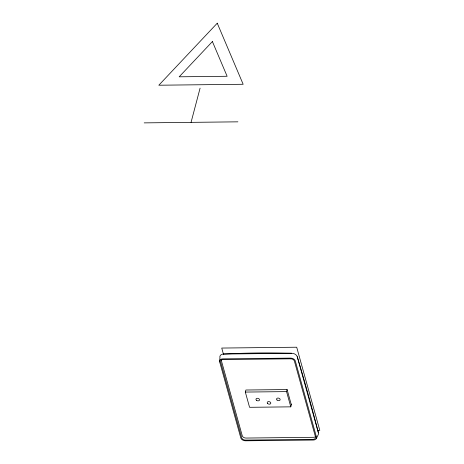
<?xml version="1.0" encoding="UTF-8"?>
<svg xmlns="http://www.w3.org/2000/svg" width="464" height="464" viewBox="0 0 464 464"><rect width="100%" height="100%" fill="white"/><g stroke="black" fill="none" stroke-linecap="round" stroke-linejoin="round"><path stroke-width="0.7" d="M219.658 361.862A4.13 2.836 14.8 0 1 222.819 358.875L290.534 358.121A4.13 2.836 14.8 0 1 295.324 361.015L316.46 437.059A4.13 2.836 14.8 0 1 313.299 440.04L245.584 440.8A4.13 2.836 14.8 0 1 240.793 437.906L219.658 361.862L219.942 357.553A4.866 3.347 14.8 0 1 223.66 354.032A650.731 438.683 -15.5 0 1 291.595 353.272A4.866 3.347 14.8 0 1 297.238 356.688A1164.263 315.52 89.4 0 1 318.42 432.889A4.866 3.347 14.8 0 1 318.269 434.629L316.338 438.532M191.052 122.357L200.083 88.166M291.514 404.115L290.789 406.847L249.562 407.311L245.328 392.068L245.868 390.015L287.094 389.557L291.334 404.799M290.789 406.847L286.555 391.61L287.094 389.557M144.2 122.879L237.899 121.835M223.66 354.032L291.595 353.272M245.328 392.068L286.555 391.61M317.637 430.372L319.8 430.348L296.699 347.217L221.74 348.058L223.468 354.293M297.238 356.688L318.42 432.889M221.16 359.89L242.243 435.754A3.254 2.233 14.8 0 0 246.053 438.057L313.525 437.303A3.254 2.233 14.8 0 0 315.938 436.131M217.251 23.2L158.821 85.219L243.153 84.274L217.251 23.2M212.402 41.551L179.185 76.809L227.128 76.27L212.402 41.551M290.603 358.811L223.132 359.565A3.254 2.233 14.8 0 0 220.62 361.943L241.703 437.801A3.254 2.233 14.8 0 0 245.514 440.104L312.985 439.35A3.254 2.233 14.8 0 0 315.497 436.978L294.414 361.114A3.254 2.233 14.8 0 0 290.603 358.811M256.418 400.241A1.815 1.247 14.8 0 0 259.446 400.206A1.815 1.247 14.8 0 0 257.392 398.28A1.815 1.247 14.8 0 0 256.418 400.241M267.676 403.552A1.815 1.247 14.8 0 0 270.703 403.518A1.815 1.247 14.8 0 0 268.65 401.598A1.815 1.247 14.8 0 0 267.676 403.552M277.031 400.009A1.815 1.247 14.8 0 0 280.059 399.974A1.815 1.247 14.8 0 0 278.006 398.048A1.815 1.247 14.8 0 0 277.031 400.009"/></g></svg>
